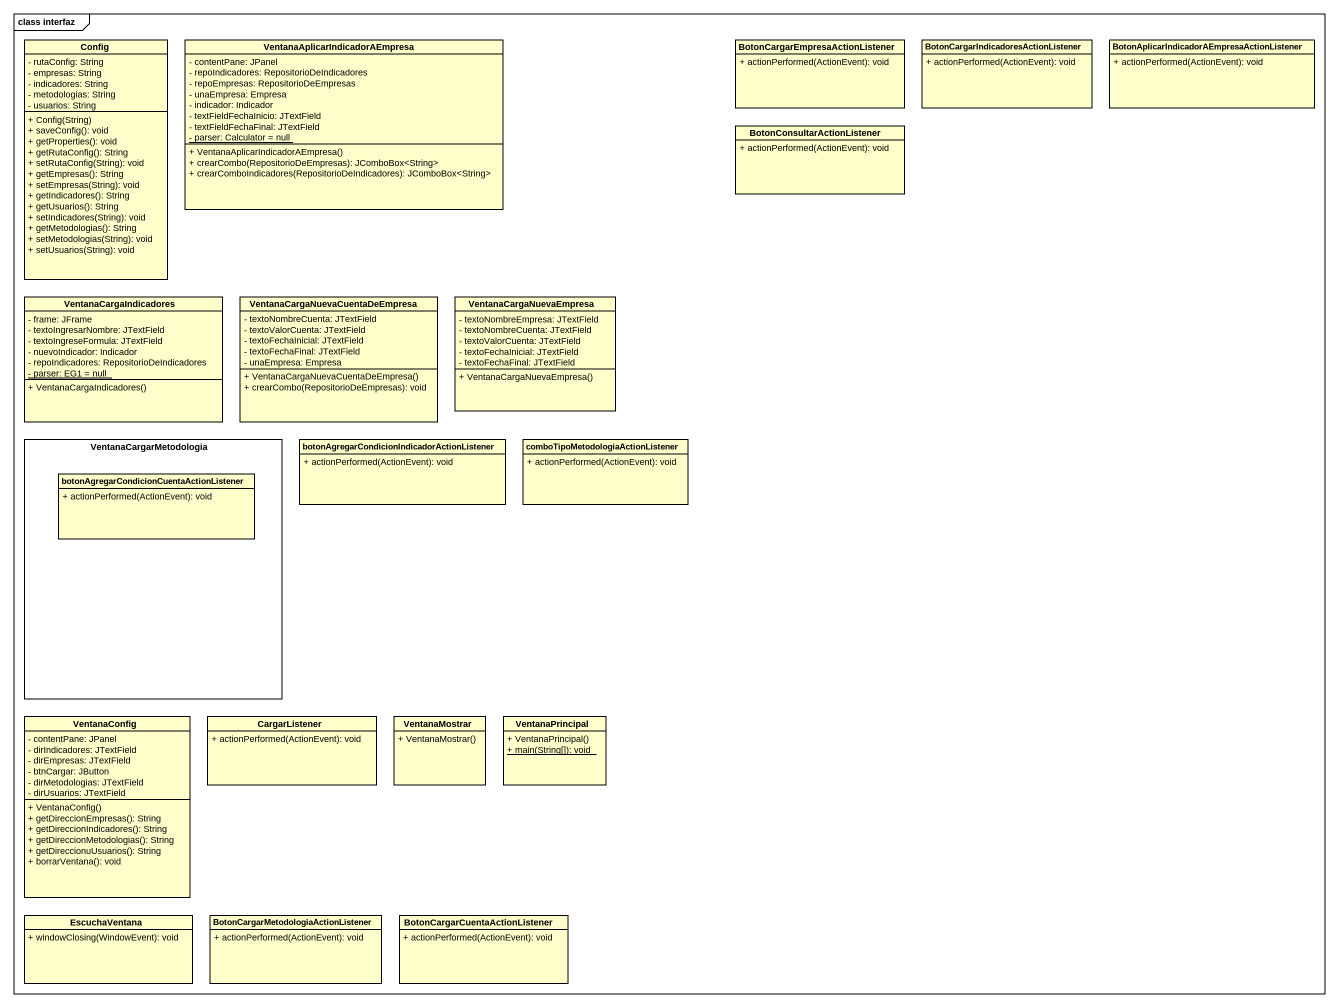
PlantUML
@startuml
mainframe class interfaz
hide circle
hide empty members
skinparam classAttributeIconSize 0
class Config {
  - rutaConfig: String
  - empresas: String
  - indicadores: String
  - metodologias: String
  - usuarios: String
  + Config(String)
  + saveConfig(): void
  + getProperties(): void
  + getRutaConfig(): String
  + setRutaConfig(String): void
  + getEmpresas(): String
  + setEmpresas(String): void
  + getIndicadores(): String
  + getUsuarios(): String
  + setIndicadores(String): void
  + getMetodologias(): String
  + setMetodologias(String): void
  + setUsuarios(String): void
}
class "VentanaAplicarIndicadorAEmpresa" as VentanaAplicarIndicadorAEmpr {
  - contentPane: JPanel
  - repoIndicadores: RepositorioDeIndicadores
  - repoEmpresas: RepositorioDeEmpresas
  - unaEmpresa: Empresa
  - indicador: Indicador
  - textFieldFechaInicio: JTextField
  - textFieldFechaFinal: JTextField
  {static} - parser: Calculator = null
  + VentanaAplicarIndicadorAEmpresa()
  + crearCombo(RepositorioDeEmpresas): JComboBox<String>
  + crearComboIndicadores(RepositorioDeIndicadores): JComboBox<String>
}
class "BotonCargarEmpresaActionListener" as BotonCargarEmpresaActionList {
  + actionPerformed(ActionEvent): void
}
class "BotonCargarIndicadoresActionListener" as BotonCargarIndicadoresAction {
  + actionPerformed(ActionEvent): void
}
class "BotonAplicarIndicadorAEmpresaActionListener" as BotonAplicarIndicadorAEmpres {
  + actionPerformed(ActionEvent): void
}
class BotonConsultarActionListener {
  + actionPerformed(ActionEvent): void
}
class VentanaCargaIndicadores {
  - frame: JFrame
  - textoIngresarNombre: JTextField
  - textoIngreseFormula: JTextField
  - nuevoIndicador: Indicador
  - repoIndicadores: RepositorioDeIndicadores
  {static} - parser: EG1 = null
  + VentanaCargaIndicadores()
}
class "VentanaCargaNuevaCuentaDeEmpresa" as VentanaCargaNuevaCuentaDeEmp {
  - textoNombreCuenta: JTextField
  - textoValorCuenta: JTextField
  - textoFechaInicial: JTextField
  - textoFechaFinal: JTextField
  - unaEmpresa: Empresa
  + VentanaCargaNuevaCuentaDeEmpresa()
  + crearCombo(RepositorioDeEmpresas): void
}
class VentanaCargaNuevaEmpresa {
  - textoNombreEmpresa: JTextField
  - textoNombreCuenta: JTextField
  - textoValorCuenta: JTextField
  - textoFechaInicial: JTextField
  - textoFechaFinal: JTextField
  + VentanaCargaNuevaEmpresa()
}
rectangle VentanaCargarMetodologia {
  class "botonAgregarCondicionCuentaActionListener" as botonAgregarCondicionCuentaA {
    + actionPerformed(ActionEvent): void
  }
}
class "botonAgregarCondicionIndicadorActionListener" as botonAgregarCondicionIndicad {
  + actionPerformed(ActionEvent): void
}
class "comboTipoMetodologiaActionListener" as comboTipoMetodologiaActionLi {
  + actionPerformed(ActionEvent): void
}
class VentanaConfig {
  - contentPane: JPanel
  - dirIndicadores: JTextField
  - dirEmpresas: JTextField
  - btnCargar: JButton
  - dirMetodologias: JTextField
  - dirUsuarios: JTextField
  + VentanaConfig()
  + getDireccionEmpresas(): String
  + getDireccionIndicadores(): String
  + getDireccionMetodologias(): String
  + getDireccionuUsuarios(): String
  + borrarVentana(): void
}
class CargarListener {
  + actionPerformed(ActionEvent): void
}
class VentanaMostrar {
  + VentanaMostrar()
}
class VentanaPrincipal {
  + VentanaPrincipal()
  {static} + main(String[]): void
}
class EscuchaVentana {
  + windowClosing(WindowEvent): void
}
class "BotonCargarMetodologiaActionListener" as BotonCargarMetodologiaAction {
  + actionPerformed(ActionEvent): void
}
class "BotonCargarCuentaActionListener" as BotonCargarCuentaActionListe {
  + actionPerformed(ActionEvent): void
}
@enduml
